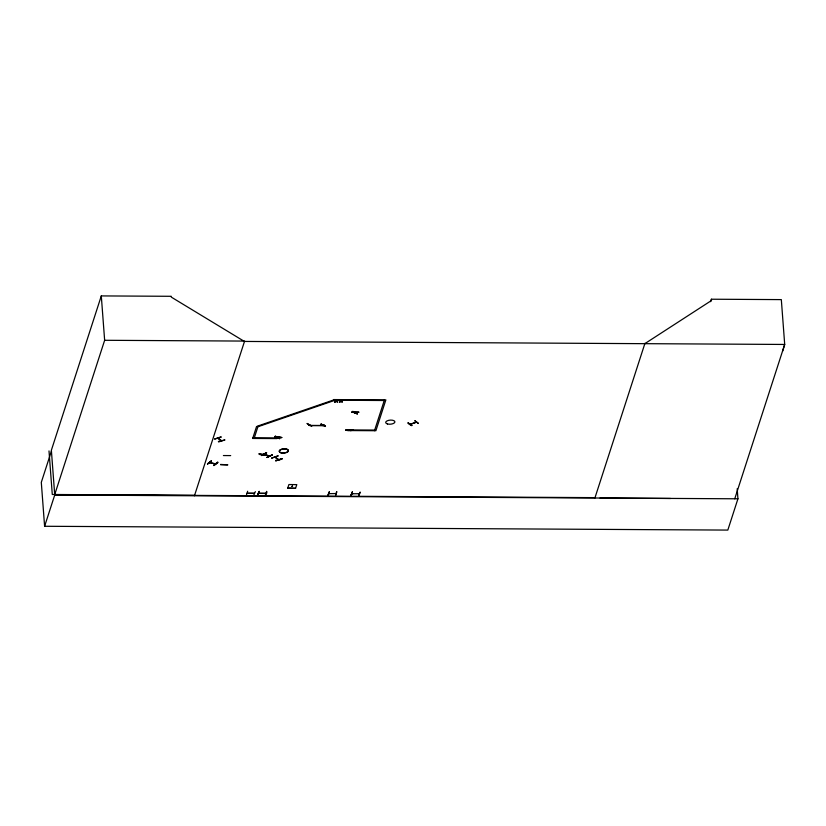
<?xml version="1.0" encoding="UTF-8"?>
<svg xmlns="http://www.w3.org/2000/svg" width="826" height="826" viewBox="0 0 826 826"><rect width="100%" height="100%" fill="white"/><g stroke="black" fill="none" stroke-linecap="round" stroke-linejoin="round"><path stroke-width="1.24" d="M220.552 464.718L227.842 464.852L220.532 464.429M265.972 454.476C266.416 455.302 258.218 455.415 259.24 453.557M259.23 453.897L266.003 454.847L259.096 454.083M353.198 429.768C353.59 430.78 345.475 431.213 345.929 429.706M221.1 437.191L214.512 439.071L221.069 436.83M278.073 455.756L271.795 458.1M278.063 456.035L271.63 458.038M279.838 438.245L279.539 438.74L275.213 436.293M275.471 436.149L279.808 438.575M321.108 424.006L325.485 426.061M325.207 426.505L320.839 424.13L325.465 426.35M411.565 425.638C403.945 419.195 410.264 426.123 411.885 425.204M408.24 422.881L411.916 425.566M266.561 452.524L261.584 455.508M782.625 351.164L784.7 344.452L781.324 299.611L711.392 299.219L710.597 301.666M734.758 498.78L784.7 344.452L244.393 341.437L171.302 297.123L171.24 296.297L101.299 295.915L51.367 450.242L54.733 494.991L44.604 526.276L727.82 530.085L737.938 498.801L737.184 488.755M51.429 451.058L41.3 482.353L44.604 526.276M101.299 295.915L104.644 340.291L54.702 494.619L595.009 497.634M194.451 495.765L244.61 341.076L104.644 340.291M254.315 437.821L257.888 426.763L334.313 400.486L333.549 399.99L257.123 426.268L257.888 426.763L256.473 426.753L252.694 438.451L276.958 438.585L277.175 437.945L252.901 437.811M329.357 491.862L327.953 495.228L329.398 491.553M335.49 493.69L336.151 493.68M352.382 491.997L351.009 495.363L352.454 491.676M351.04 495.311L352.423 491.955M374.477 430.707L384.462 399.867M358.598 493.649L359.052 493.834M358.69 495.404L360.157 492.048L359.093 495.404L358.67 495.042M594.896 497.995L644.951 343.306M246.499 494.826L247.655 491.233M255.358 491.646L253.881 494.888M259.24 491.656L257.722 494.97L259.209 491.284M257.722 494.929L258.868 491.604M259.168 491.594L258.063 494.877M266.488 491.346C268.213 492.379 263.195 499.203 266.612 491.676M351.67 411.947L359.031 412.195L351.7 412.226M287.685 488.228L288.924 484.542L296.802 484.625L295.563 488.311L287.685 488.135L295.563 488.311M207.512 464.036L211.095 460.96M277.846 437.584L278.434 437.222L277.681 437.336M275.523 457.387L278.599 459.462M274.903 436.83L281.811 437.553L274.882 436.458M308.645 425.204L309.378 425.101L308.656 425.194M354.333 412.99L354.891 412.793M274.851 457.201L278.589 459.772M322.708 425.679L323.482 425.679M217.847 438.307L221.43 440.867M221.11 440.64L221.719 440.764L218.023 438.172M207.543 463.747L211.332 461.011M207.574 464.109L211.415 461.073M217.661 462.054C205.839 472.1 226.303 456.479 213.81 465.09M644.827 343.668L711.496 300.499L711.392 299.219M247.139 493.205L254.274 493.246M254.346 493.39L247.242 493.349M258.703 493.256L265.9 493.318M335.707 400.042L336.461 401.116L338.185 400.063M334.623 401.797L335.232 402.159L336.347 401.116M340.436 400.073L341.19 401.147L342.914 400.083M339.352 401.818L339.961 402.19L341.076 401.137M334.654 402.159L336.099 400.93M336.378 401.477L337.648 402.179L336.719 401.302L338.216 400.424M339.383 402.19L340.818 400.951M341.107 401.508L342.367 402.2L341.448 401.333L342.935 400.455M278.321 437.264L277.804 437.46M323.968 425.08L323.555 425.245M354.943 412.938L354.447 413.103M261.605 455.25L266.509 452.813M261.574 455.539L266.591 452.885M267.035 457.139L272.332 454.878M267.066 457.501L272.322 454.847L267.108 457.459M352.64 493.783L351.948 493.783L359.248 493.69M265.838 493.442L258.672 493.39M307.22 423.738L311.825 426.082L307.117 423.449M352.795 411.637L357.472 413.898L352.764 411.276M324.009 425.049L323.286 425.153L323.854 424.936M275.874 460.908C286.374 456.272 281.934 460.268 275.636 460.423M275.708 460.774L282.151 458.822M218.591 441.951L224.971 439.928L218.363 441.476M209.556 462.539L215.72 463.84M215.596 463.985L209.536 462.694M416.283 422.21L410.171 424.296L416.459 422.2M264.196 454.207L269.544 456.035M269.421 456.2L264.083 454.362M329.522 493.659L328.965 493.649L336.11 493.556M384.255 400.507L333.467 400.228L333.683 399.577L385.876 399.867L375.892 430.718L350.203 430.573L350.42 429.933L374.684 430.067M335.16 400.042L335.738 400.414M339.878 400.073L340.457 400.434M309.616 425.607L310.462 425.607M54.733 494.991L737.938 498.801M194.564 495.404L52.286 494.475L49.002 450.924M600.027 498.026L670.578 498.491M345.939 430.047L353.208 430.109L345.887 430.243M352.836 411.555L357.173 413.919M414.766 420.847L418.379 423.49M415.065 420.795L418.297 423.201M274.924 436.737L281.811 437.574M336.801 491.914L335.635 495.28L336.678 491.594M339.909 400.434L340.849 401.322M335.18 400.404L336.12 401.291M230.681 455.601L223.402 455.549M310.493 425.514L322.605 425.545L310.493 425.514M292.518 486.111L291.929 486.338L292.518 486.111M387.456 423.945A4.605 2.044 -4.3 0 0 394.849 422.189A4.605 2.044 -4.3 0 0 388.623 420.351A4.605 2.044 -4.3 0 0 387.456 423.945M280.995 452.782A4.584 2.034 -4.3 0 0 288.357 451.037A4.584 2.034 -4.3 0 0 282.151 449.22A4.584 2.034 -4.3 0 0 280.995 452.782M280.964 452.638A4.605 2.055 -4.3 0 0 288.367 450.882A4.605 2.055 -4.3 0 0 282.131 449.045A4.605 2.055 -4.3 0 0 280.964 452.638"/></g></svg>
